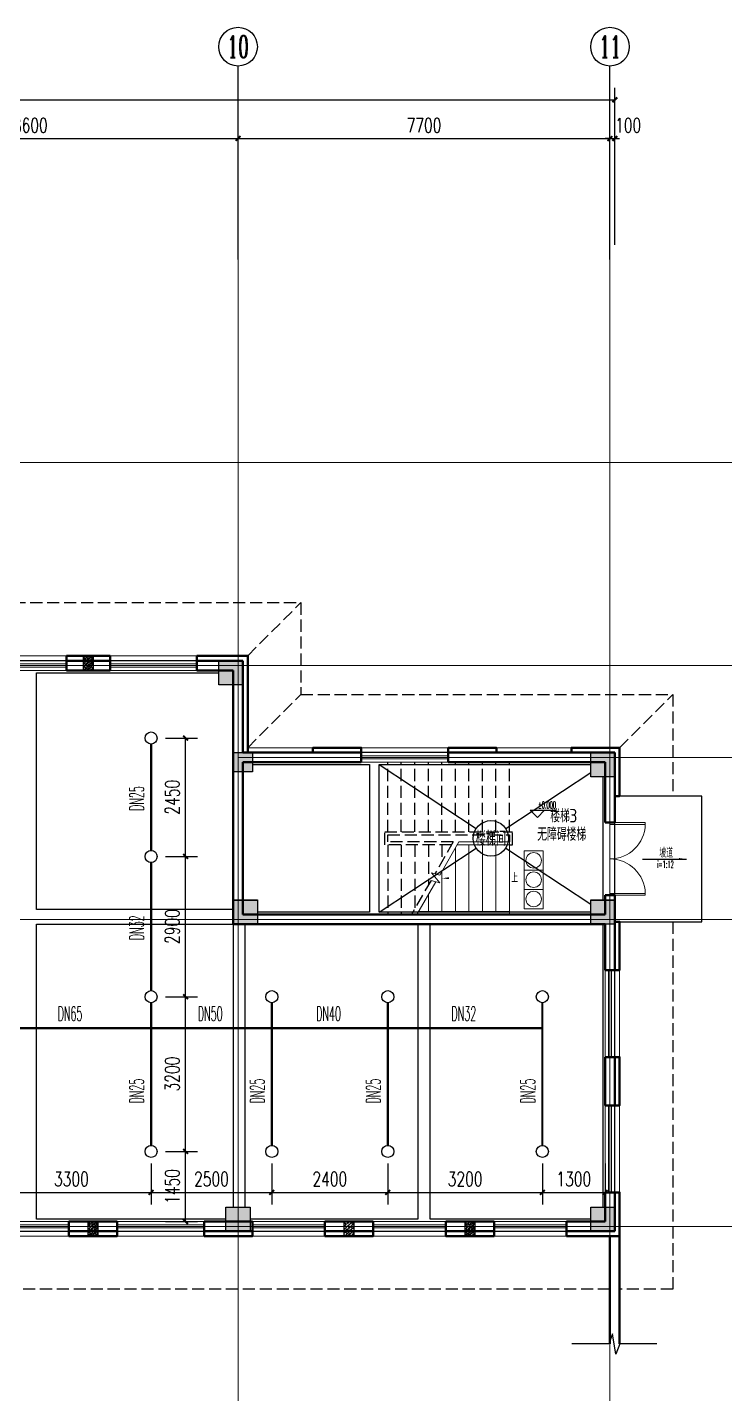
# Model space of a CAD drawing. Extents: x 1031190 to 1725648, y 733081 to 1571294.
# Drawn here: x 1172454 to 1186892, y 1134095 to 1162356 of the extents above; entities that cross this region are included whole.
import ezdxf
from ezdxf.enums import TextEntityAlignment as Align

# ---------------------------------------------------------------- set-up
doc = ezdxf.new("R2010")
doc.units = 0
doc.header["$LTSCALE"] = 1000
doc.header["$MEASUREMENT"] = 0
for name, pattern in [('__DASH', [0.35, 0.25, -0.1]), ('ACAD_ISO10W100', [18.5, 12, -3, 0.5, -3]), ('DASH', [0.35, 0.25, -0.1]), ('DOTE', [2.42, 2, -0.2, 0.02, -0.2])]:
    doc.linetypes.add(name, pattern=pattern)
for name, color, linetype in [('A-DI-S(箭头)', 76, 'Continuous'), ('A-EQPM-MECH', 191, 'Continuous'), ('A-STAR(楼梯)', 51, 'Continuous'), ('AXIS', 3, 'Continuous'), ('AXIS_TEXT', 4, 'Continuous'), ('BEAM', 4, 'Continuous'), ('C-AXIS(轴号)', 3, 'Continuous'), ('C-AXIS-T(字)', 7, 'Continuous'), ('DIM_ELEV', 3, 'Continuous'), ('DIM_SYMB', 3, 'Continuous'), ('EQUIP_不分区喷淋', 7, 'Continuous'), ('PIPE-不分区喷淋', 6, 'ZP'), ('PUB_TEXT', 4, 'Continuous'), ('S-COLU-HATCH', 30, 'Continuous'), ('S-COLU-LINE1', 6, 'Continuous'), ('TEXT_不分区喷淋', 7, 'Continuous'), ('TWT_DIM', 3, 'Continuous'), ('卫生间', 6, 'Continuous')]:
    doc.layers.add(name, color=color, linetype=linetype)
for name, color, linetype, lineweight in [('DOTE', 19, 'DOTE', 9), ('STAIR', 2, 'Continuous', 18), ('WALL', 9, 'Continuous', 40), ('WINDOW', 8, 'Continuous', 15), ('平面-看线', 45, 'Continuous', 15)]:
    doc.layers.add(name, color=color, linetype=linetype, lineweight=lineweight)
doc.styles.add('_TCH_AXIS', font='COMPLEX', dxfattribs={"bigfont": 'GBCBIG'})
doc.styles.add('_TCH_DIM', font='SIMPLEX.shx', dxfattribs={"width": 0.6, "oblique": 10, "bigfont": 'hztxt.shx'})
doc.styles.add('_TCH_DIM_T3', font='SIMPLEX', dxfattribs={"width": 0.705882, "bigfont": 'GBCBIG'})
doc.styles.add('_TWT_PIPEDN', font='SIMPLEX.shx', dxfattribs={"width": 0.6, "oblique": 10, "height": 3, "bigfont": 'HZTXT.shx'})
doc.styles.add('COMPLEX', font='COMPLEX')
doc.styles.get("Standard").update_dxf_attribs({"font": 'gbenor.shx', "bigfont": 'gbcbig.shx'})
doc.styles.add('TSSD_REIN', font='tssdeng.shx', dxfattribs={"width": 0.7, "bigfont": 'hztxt.shx'})
doc.linetypes.add('ZP', pattern='A,3,-0.2,["ZP",Standard,S=0.25,R=0,X=-0.1,Y=-0.115],-0.35', length=3.55)
doc.dimstyles.new('_TCH_ARCH&&100', dxfattribs={"dimtxt": 297.5, "dimasz": 100, "dimexe": 250, "dimexo": 300, "dimgap": 126.25, "dimtad": 1, "dimdec": 0, "dimzin": 0, "dimdsep": 46, "dimtxsty": '_TCH_DIM_T3', "dimblk": 'ARCHTICK', "dimcen": 0.09, "dimclrt": 7, "dimazin": 2, "dimtfac": 1, "dimtdec": 0, "dimtix": 1, "dimtmove": 2, "dimatfit": 3, "dimfxl": 0, "dimtolj": 1, "dimtzin": 0, "dimarcsym": 0})
doc.dimstyles.new('_TWT_ARCH&&100', dxfattribs={"dimtxt": 297.5, "dimasz": 100, "dimexe": 250, "dimexo": 300, "dimgap": 126.25, "dimtad": 1, "dimdec": 0, "dimzin": 0, "dimdsep": 46, "dimtxsty": '_TCH_DIM_T3', "dimblk": 'ARCHTICK', "dimcen": 0.09, "dimclrt": 7, "dimazin": 2, "dimtfac": 1, "dimtdec": 0, "dimtix": 1, "dimtmove": 2, "dimatfit": 3, "dimfxl": 0, "dimtolj": 1, "dimtzin": 0, "dimarcsym": 0})

# ---------------------------------------------------------------- blocks, each defined once
blk = doc.blocks.new('A$C1F291256')
at = {"layer": 'BEAM', "linetype": 'ByBlock'}
h = blk.add_hatch(dxfattribs=at)
h.set_pattern_fill('ARMORED', color=2, scale=10, style=0)
h.set_pattern_definition([(50, (-1583621.62, 476005.3), (71.7260183, -6.2752135), [7.5, -82.5]), (355, (-1583621.62, 476005.3), (-13.8751334, 75.2192134), [6, -66]), (100.4514, (-1583615.64, 476004.78), (57.8509382, 68.9439542), [6.374019, -70.1142112]), (46.1842, (-1583621.62, 476025.3), (106.724105, -16.5519014), [11.25, -123.75]), (96.6356, (-1583612.72, 476023.92), (93.4662706, 97.411787), [9.561029, -105.1713]), (351.1842, (-1583621.62, 476025.3), (93.4661945, 97.41186), [9, -99]), (21, (-1583611.62, 476020.3), (59.6907052, -40.261889), [7.5, -82.5]), (326, (-1583611.62, 476020.3), (24.3315332, 72.5150045), [6, -66]), (71.4514, (-1583606.644, 476016.95), (84.0222629, 32.2530497), [6.374019, -70.1142112]), (37.5, (-1583621.618, 476005.302), (1.21598553, 33.2893854), [0, -65.2, 0, -67, 0, -66.25]), (7.5, (-1583621.62, 476005.302), (26.30695374, 39.4411712), [0, -38.2, 0, -63.7, 0, -25.25]), (327.5, (-1583643.918, 476005.302), (53.3822436, -2.25548717), [0, -25, 0, -78, 0, -103.5]), (317.5, (-1583653.92, 476005.3), (58.3186169, 10.0104982), [0, -32.5, 0, -51.8, 0, -73.5]), (45, (-1583621.62, 476005.3), (-35.355339, 35.355339), [])])
h.paths.add_polyline_path([(61000, -1600), (61000, -1900), (61200, -1900), (61200, -1600)])
at = {"layer": 'BEAM'}
h = blk.add_hatch(color=256, dxfattribs=at)
h.dxf.hatch_style = 1
h.paths.add_polyline_path([(63800, -1700), (64300, -1700), (64300, -2200), (63800, -2200)])
h = blk.add_hatch(color=256, dxfattribs=at)
h.dxf.hatch_style = 1
h.paths.add_polyline_path([(64100, -3600), (64500, -3600), (64500, -4000), (64100, -4000)])
h = blk.add_hatch(color=256, dxfattribs=at)
h.dxf.hatch_style = 1
h.paths.add_polyline_path([(71500, -3600), (72000, -3600), (72000, -4100), (71500, -4100)])
h = blk.add_hatch(color=256, dxfattribs=at)
h.dxf.hatch_style = 1
h.paths.add_polyline_path([(64100, -6650), (64600, -6650), (64600, -7150), (64100, -7150)])
h = blk.add_hatch(color=256, dxfattribs=at)
h.dxf.hatch_style = 1
h.paths.add_polyline_path([(71500, -6650), (72000, -6650), (72000, -7150), (71500, -7150)])
h = blk.add_hatch(color=256, dxfattribs=at)
h.dxf.hatch_style = 1
h.paths.add_polyline_path([(63950, -13000), (64450, -13000), (64450, -13500), (63950, -13500)])
h = blk.add_hatch(color=256, dxfattribs=at)
h.dxf.hatch_style = 1
h.paths.add_polyline_path([(71500, -13000), (72000, -13000), (72000, -13500), (71500, -13500)])
at = {"layer": 'BEAM', "linetype": 'ByBlock'}
h = blk.add_hatch(dxfattribs=at)
h.set_pattern_fill('ARMORED', color=2, scale=10, style=0)
h.set_pattern_definition([(50, (-1583521.62, 464305.3), (71.7260183, -6.2752135), [7.5, -82.5]), (355, (-1583521.62, 464305.3), (-13.8751334, 75.2192134), [6, -66]), (100.4514, (-1583515.64, 464304.78), (57.8509382, 68.9439542), [6.374019, -70.1142112]), (46.1842, (-1583521.62, 464325.3), (106.724105, -16.5519014), [11.25, -123.75]), (96.6356, (-1583512.72, 464323.92), (93.4662706, 97.411787), [9.561029, -105.1713]), (351.1842, (-1583521.62, 464325.3), (93.4661945, 97.41186), [9, -99]), (21, (-1583511.62, 464320.3), (59.6907052, -40.261889), [7.5, -82.5]), (326, (-1583511.62, 464320.3), (24.3315332, 72.5150045), [6, -66]), (71.4514, (-1583506.644, 464316.95), (84.0222629, 32.2530497), [6.374019, -70.1142112]), (37.5, (-1583521.618, 464305.302), (1.21598553, 33.2893854), [0, -65.2, 0, -67, 0, -66.25]), (7.5, (-1583521.62, 464305.302), (26.30695374, 39.4411712), [0, -38.2, 0, -63.7, 0, -25.25]), (327.5, (-1583543.918, 464305.302), (53.3822436, -2.25548717), [0, -25, 0, -78, 0, -103.5]), (317.5, (-1583553.92, 464305.3), (58.3186169, 10.0104982), [0, -32.5, 0, -51.8, 0, -73.5]), (45, (-1583521.62, 464305.3), (-35.355339, 35.355339), [])])
h.paths.add_polyline_path([(61100, -13300), (61100, -13600), (61300, -13600), (61300, -13300)])
h = blk.add_hatch(dxfattribs=at)
h.set_pattern_fill('ARMORED', color=2, scale=10, style=0)
h.set_pattern_definition([(50, (-1578221.62, 464305.3), (71.7260183, -6.2752135), [7.5, -82.5]), (355, (-1578221.62, 464305.3), (-13.8751334, 75.2192134), [6, -66]), (100.4514, (-1578215.64, 464304.78), (57.8509382, 68.9439542), [6.374019, -70.1142112]), (46.1842, (-1578221.62, 464325.3), (106.724105, -16.5519014), [11.25, -123.75]), (96.6356, (-1578212.72, 464323.92), (93.4662706, 97.411787), [9.561029, -105.1713]), (351.1842, (-1578221.62, 464325.3), (93.4661945, 97.41186), [9, -99]), (21, (-1578211.62, 464320.3), (59.6907052, -40.261889), [7.5, -82.5]), (326, (-1578211.62, 464320.3), (24.3315332, 72.5150045), [6, -66]), (71.4514, (-1578206.644, 464316.95), (84.0222629, 32.2530497), [6.374019, -70.1142112]), (37.5, (-1578221.618, 464305.302), (1.21598553, 33.2893854), [0, -65.2, 0, -67, 0, -66.25]), (7.5, (-1578221.62, 464305.302), (26.30695374, 39.4411712), [0, -38.2, 0, -63.7, 0, -25.25]), (327.5, (-1578243.918, 464305.302), (53.3822436, -2.25548717), [0, -25, 0, -78, 0, -103.5]), (317.5, (-1578253.92, 464305.3), (58.3186169, 10.0104982), [0, -32.5, 0, -51.8, 0, -73.5]), (45, (-1578221.62, 464305.3), (-35.355339, 35.355339), [])])
h.paths.add_polyline_path([(66400, -13300), (66400, -13600), (66600, -13600), (66600, -13300)])
h = blk.add_hatch(dxfattribs=at)
h.set_pattern_fill('ARMORED', color=2, scale=10, style=0)
h.set_pattern_definition([(50, (-1575721.62, 464305.3), (71.7260183, -6.2752135), [7.5, -82.5]), (355, (-1575721.62, 464305.3), (-13.8751334, 75.2192134), [6, -66]), (100.4514, (-1575715.64, 464304.78), (57.8509382, 68.9439542), [6.374019, -70.1142112]), (46.1842, (-1575721.62, 464325.3), (106.724105, -16.5519014), [11.25, -123.75]), (96.6356, (-1575712.72, 464323.92), (93.4662706, 97.411787), [9.561029, -105.1713]), (351.1842, (-1575721.62, 464325.3), (93.4661945, 97.41186), [9, -99]), (21, (-1575711.62, 464320.3), (59.6907052, -40.261889), [7.5, -82.5]), (326, (-1575711.62, 464320.3), (24.3315332, 72.5150045), [6, -66]), (71.4514, (-1575706.644, 464316.95), (84.0222629, 32.2530497), [6.374019, -70.1142112]), (37.5, (-1575721.618, 464305.302), (1.21598553, 33.2893854), [0, -65.2, 0, -67, 0, -66.25]), (7.5, (-1575721.62, 464305.302), (26.30695374, 39.4411712), [0, -38.2, 0, -63.7, 0, -25.25]), (327.5, (-1575743.918, 464305.302), (53.3822436, -2.25548717), [0, -25, 0, -78, 0, -103.5]), (317.5, (-1575753.92, 464305.3), (58.3186169, 10.0104982), [0, -32.5, 0, -51.8, 0, -73.5]), (45, (-1575721.62, 464305.3), (-35.355339, 35.355339), [])])
h.paths.add_polyline_path([(68900, -13300), (68900, -13600), (69100, -13600), (69100, -13300)])
at = {"layer": 'BEAM'}
for p, q in [((59900, -1700), (55850, -1700)), ((63800, -1700), (59900, -1700)), ((60025, -1950), (63800, -1950)), ((60025, -6850), (60025, -1950)), ((64100, -2200), (64100, -3600)), ((64300, -3600), (64300, -2200)), ((67020, -3600), (64500, -3600)), ((71500, -3600), (67020, -3600)), ((64500, -3850), (66920, -3850)), ((66920, -3850), (66920, -6900)), ((67120, -3850), (69129, -5173)), ((67120, -3850), (71500, -3850)), ((67120, -6900), (67120, -3850)), ((64100, -4000), (64100, -6650)), ((64300, -6650), (64300, -4000)), ((69741, -5173), (71500, -4015)), ((71750, -4100), (71750, -6650)), ((72000, -6650), (72000, -4100)), ((67120, -6900), (69129, -5577)), ((69741, -5577), (71500, -6735)), ((64100, -6850), (60025, -6850)), ((66920, -6900), (64600, -6900)), ((68050, -6900), (67120, -6900)), ((71500, -6900), (68050, -6900)), ((60025, -7150), (64100, -7150)), ((60025, -13250), (60025, -7150)), ((64100, -7150), (64100, -13000)), ((64350, -13000), (64350, -7150)), ((64600, -7150), (67020, -7150)), ((67020, -7150), (67925, -7150)), ((67925, -7150), (67925, -13250)), ((68175, -7150), (71500, -7150)), ((68175, -13250), (68175, -7150)), ((71750, -7150), (71750, -13000)), ((72000, -13000), (72000, -7150)), ((63950, -13250), (60025, -13250)), ((67925, -13250), (64450, -13250)), ((71500, -13250), (68175, -13250)), ((55850, -13500), (59900, -13500)), ((59900, -13500), (63950, -13500)), ((64450, -13500), (68050, -13500)), ((68050, -13500), (71500, -13500))]:
    blk.add_line(p, q, dxfattribs=at)
at = {"layer": 'BEAM', "color": 2, "linetype": 'ByBlock'}
for points in [[(61000, -1600), (61200, -1600), (61200, -1900), (61000, -1900)], [(61100, -13300), (61300, -13300), (61300, -13600), (61100, -13600)], [(66400, -13300), (66600, -13300), (66600, -13600), (66400, -13600)], [(68900, -13300), (69100, -13300), (69100, -13600), (68900, -13600)]]:
    blk.add_lwpolyline(points, close=True, dxfattribs=at)
at = {"layer": 'BEAM'}
for points in [[(63800, -1700), (64300, -1700), (64300, -2200), (63800, -2200)], [(64100, -3600), (64500, -3600), (64500, -4000), (64100, -4000)], [(71500, -3600), (72000, -3600), (72000, -4100), (71500, -4100)], [(64100, -6650), (64600, -6650), (64600, -7150), (64100, -7150)], [(71500, -6650), (72000, -6650), (72000, -7150), (71500, -7150)], [(63950, -13000), (64450, -13000), (64450, -13500), (63950, -13500)], [(71500, -13000), (72000, -13000), (72000, -13500), (71500, -13500)]]:
    blk.add_lwpolyline(points, close=True, dxfattribs=at)
blk.add_circle((69435, -5375), 367, dxfattribs=at)
at = {"layer": 'BEAM', "style": 'TSSD_REIN', "width": 0.7}
blk.add_text('楼梯间', height=300, dxfattribs=at).set_placement((69120, -5529))
blk = doc.blocks.new('rewerwer')
at = {"layer": 'S-COLU-HATCH'}
h = blk.add_hatch(color=8, dxfattribs=at)
h.dxf.hatch_style = 1
h.paths.add_polyline_path([(1356988, 1149256), (1357488, 1149256), (1357488, 1148756), (1356988, 1148756)])
h = blk.add_hatch(color=8, dxfattribs=at)
h.dxf.hatch_style = 1
h.paths.add_polyline_path([(1357288, 1147356), (1357688, 1147356), (1357688, 1146956), (1357288, 1146956)])
h = blk.add_hatch(color=8, dxfattribs=at)
h.dxf.hatch_style = 1
h.paths.add_polyline_path([(1364688, 1147356), (1365188, 1147356), (1365188, 1146856), (1364688, 1146856)])
h = blk.add_hatch(color=8, dxfattribs=at)
h.dxf.hatch_style = 1
h.paths.add_polyline_path([(1357288, 1144306), (1357788, 1144306), (1357788, 1143806), (1357288, 1143806)])
h = blk.add_hatch(color=8, dxfattribs=at)
h.dxf.hatch_style = 1
h.paths.add_polyline_path([(1364688, 1144306), (1365188, 1144306), (1365188, 1143806), (1364688, 1143806)])
h = blk.add_hatch(color=8, dxfattribs=at)
h.dxf.hatch_style = 1
h.paths.add_polyline_path([(1357138, 1137956), (1357638, 1137956), (1357638, 1137456), (1357138, 1137456)])
h = blk.add_hatch(color=8, dxfattribs=at)
h.dxf.hatch_style = 1
h.paths.add_polyline_path([(1364688, 1137956), (1365188, 1137956), (1365188, 1137456), (1364688, 1137456)])
at = {"layer": 'S-COLU-LINE1', "color": 8}
for points in [[(1356988, 1149256), (1357488, 1149256), (1357488, 1148756), (1356988, 1148756)], [(1357288, 1147356), (1357688, 1147356), (1357688, 1146956), (1357288, 1146956)], [(1364688, 1147356), (1365188, 1147356), (1365188, 1146856), (1364688, 1146856)], [(1357288, 1144306), (1357788, 1144306), (1357788, 1143806), (1357288, 1143806)], [(1364688, 1144306), (1365188, 1144306), (1365188, 1143806), (1364688, 1143806)], [(1357138, 1137956), (1357638, 1137956), (1357638, 1137456), (1357138, 1137456)], [(1364688, 1137956), (1365188, 1137956), (1365188, 1137456), (1364688, 1137456)]]:
    blk.add_lwpolyline(points, close=True, dxfattribs=at)
blk = doc.blocks.new('_ArchTick')
at = {"color": 0, "linetype": 'ByBlock', "const_width": 0.4}
blk.add_lwpolyline([(-0.5, -0.5), (0.5, 0.5)], dxfattribs=at)
blk = doc.blocks.new('*D331')
at = {"layer": 'AXIS', "color": 0, "lineweight": -2}
for p, q in [((1112617, 1157856), (1112617, 1161106)), ((1184617, 1157856), (1184617, 1161106)), ((1112617, 1160856), (1184617, 1160856))]:
    blk.add_line(p, q, dxfattribs=at)
at = {"layer": 'Defpoints', "color": 0}
for p in [(1184617, 1160856), (1112617, 1157556), (1184617, 1157556)]:
    blk.add_point(p, dxfattribs=at)
at = {"layer": 'AXIS', "color": 0, "lineweight": -2, "xscale": 100, "yscale": 100, "zscale": 100, "rotation": 180}
blk.add_blockref('_ArchTick', (1112617, 1160856), dxfattribs=at)
at = {"layer": 'AXIS', "color": 0, "lineweight": -2, "xscale": 100, "yscale": 100, "zscale": 100}
blk.add_blockref('_ArchTick', (1184617, 1160856), dxfattribs=at)
at = {"layer": 'AXIS', "color": 7, "insert": (1148617, 1161131), "char_height": 297.5, "attachment_point": 5, "style": '_TCH_DIM_T3'}
blk.add_mtext('\\A1;72000', dxfattribs=at)
blk = doc.blocks.new('*D345')
at = {"layer": 'AXIS', "color": 0, "lineweight": -2}
for p, q in [((1168217, 1157856), (1168217, 1160306)), ((1176817, 1157856), (1176817, 1160306)), ((1168217, 1160056), (1176817, 1160056))]:
    blk.add_line(p, q, dxfattribs=at)
at = {"layer": 'Defpoints', "color": 0}
for p in [(1176817, 1160056), (1168217, 1157556), (1176817, 1157556)]:
    blk.add_point(p, dxfattribs=at)
at = {"layer": 'AXIS', "color": 0, "lineweight": -2, "xscale": 100, "yscale": 100, "zscale": 100, "rotation": 180}
blk.add_blockref('_ArchTick', (1168217, 1160056), dxfattribs=at)
at = {"layer": 'AXIS', "color": 0, "lineweight": -2, "xscale": 100, "yscale": 100, "zscale": 100}
blk.add_blockref('_ArchTick', (1176817, 1160056), dxfattribs=at)
at = {"layer": 'AXIS', "color": 7, "insert": (1172517, 1160331), "char_height": 297.5, "attachment_point": 5, "style": '_TCH_DIM_T3'}
blk.add_mtext('\\A1;8600', dxfattribs=at)
blk = doc.blocks.new('*D346')
at = {"layer": 'AXIS', "color": 0, "lineweight": -2}
for p, q in [((1176817, 1157856), (1176817, 1160306)), ((1184517, 1157856), (1184517, 1160306)), ((1176817, 1160056), (1184517, 1160056))]:
    blk.add_line(p, q, dxfattribs=at)
at = {"layer": 'Defpoints', "color": 0}
for p in [(1184517, 1160056), (1176817, 1157556), (1184517, 1157556)]:
    blk.add_point(p, dxfattribs=at)
at = {"layer": 'AXIS', "color": 0, "lineweight": -2, "xscale": 100, "yscale": 100, "zscale": 100, "rotation": 180}
blk.add_blockref('_ArchTick', (1176817, 1160056), dxfattribs=at)
at = {"layer": 'AXIS', "color": 0, "lineweight": -2, "xscale": 100, "yscale": 100, "zscale": 100}
blk.add_blockref('_ArchTick', (1184517, 1160056), dxfattribs=at)
at = {"layer": 'AXIS', "color": 7, "insert": (1180667, 1160331), "char_height": 297.5, "attachment_point": 5, "style": '_TCH_DIM_T3'}
blk.add_mtext('\\A1;7700', dxfattribs=at)
blk = doc.blocks.new('*D347')
at = {"layer": 'AXIS', "color": 0, "lineweight": -2}
for p, q in [((1184517, 1157856), (1184517, 1160306)), ((1184617, 1157856), (1184617, 1160306)), ((1184517, 1160056), (1184417, 1160056)), ((1184517, 1160056), (1184617, 1160056)), ((1184617, 1160056), (1184717, 1160056))]:
    blk.add_line(p, q, dxfattribs=at)
at = {"layer": 'Defpoints', "color": 0}
for p in [(1184617, 1160056), (1184517, 1157556), (1184617, 1157556)]:
    blk.add_point(p, dxfattribs=at)
at = {"layer": 'AXIS', "color": 0, "lineweight": -2, "xscale": 100, "yscale": 100, "zscale": 100}
blk.add_blockref('_ArchTick', (1184517, 1160056), dxfattribs=at)
at = {"layer": 'AXIS', "color": 0, "lineweight": -2, "xscale": 100, "yscale": 100, "zscale": 100, "rotation": 180}
blk.add_blockref('_ArchTick', (1184617, 1160056), dxfattribs=at)
at = {"layer": 'AXIS', "color": 7, "insert": (1184892, 1160331), "char_height": 297.5, "attachment_point": 5, "style": '_TCH_DIM_T3'}
blk.add_mtext('\\A1;100', dxfattribs=at)
blk = doc.blocks.new('*D696')
at = {"layer": 'Defpoints', "color": 0}
for p in [(1175015, 1147656), (1175730, 1147656), (1175015, 1145206)]:
    blk.add_point(p, dxfattribs=at)
at = {"layer": 'TWT_DIM', "color": 0, "lineweight": -2}
for p, q in [((1175315, 1147656), (1175980, 1147656)), ((1175730, 1145206), (1175730, 1147656)), ((1175315, 1145206), (1175980, 1145206))]:
    blk.add_line(p, q, dxfattribs=at)
at = {"layer": 'TWT_DIM', "color": 0, "lineweight": -2, "xscale": 100, "yscale": 100, "zscale": 100}
for p, rotation in [((1175730, 1147656), 90), ((1175730, 1145206), 270)]:
    blk.add_blockref('_ArchTick', p, dxfattribs=dict(at, rotation=rotation))
at = {"layer": 'TWT_DIM', "color": 7, "insert": (1175455, 1146431), "char_height": 297.5, "attachment_point": 5, "rotation": 90, "style": '_TCH_DIM_T3'}
blk.add_mtext('\\A1;2450', dxfattribs=at)
blk = doc.blocks.new('*D697')
at = {"layer": 'Defpoints', "color": 0}
for p in [(1175015, 1145206), (1175730, 1145206), (1175015, 1142306)]:
    blk.add_point(p, dxfattribs=at)
at = {"layer": 'TWT_DIM', "color": 0, "lineweight": -2}
for p, q in [((1175315, 1145206), (1175980, 1145206)), ((1175730, 1142306), (1175730, 1145206)), ((1175315, 1142306), (1175980, 1142306))]:
    blk.add_line(p, q, dxfattribs=at)
at = {"layer": 'TWT_DIM', "color": 0, "lineweight": -2, "xscale": 100, "yscale": 100, "zscale": 100}
for p, rotation in [((1175730, 1145206), 90), ((1175730, 1142306), 270)]:
    blk.add_blockref('_ArchTick', p, dxfattribs=dict(at, rotation=rotation))
at = {"layer": 'TWT_DIM', "color": 7, "insert": (1175455, 1143756), "char_height": 297.5, "attachment_point": 5, "rotation": 90, "style": '_TCH_DIM_T3'}
blk.add_mtext('\\A1;2900', dxfattribs=at)
blk = doc.blocks.new('*D698')
at = {"layer": 'Defpoints', "color": 0}
for p in [(1175015, 1142306), (1175730, 1142306), (1175015, 1139106)]:
    blk.add_point(p, dxfattribs=at)
at = {"layer": 'TWT_DIM', "color": 0, "lineweight": -2}
for p, q in [((1175315, 1142306), (1175980, 1142306)), ((1175730, 1139106), (1175730, 1142306)), ((1175315, 1139106), (1175980, 1139106))]:
    blk.add_line(p, q, dxfattribs=at)
at = {"layer": 'TWT_DIM', "color": 0, "lineweight": -2, "xscale": 100, "yscale": 100, "zscale": 100}
for p, rotation in [((1175730, 1142306), 90), ((1175730, 1139106), 270)]:
    blk.add_blockref('_ArchTick', p, dxfattribs=dict(at, rotation=rotation))
at = {"layer": 'TWT_DIM', "color": 7, "insert": (1175455, 1140706), "char_height": 297.5, "attachment_point": 5, "rotation": 90, "style": '_TCH_DIM_T3'}
blk.add_mtext('\\A1;3200', dxfattribs=at)
blk = doc.blocks.new('*D699')
at = {"layer": 'Defpoints', "color": 0}
for p in [(1175015, 1139106), (1175730, 1139106), (1175015, 1137656)]:
    blk.add_point(p, dxfattribs=at)
at = {"layer": 'TWT_DIM', "color": 0, "lineweight": -2}
for p, q in [((1175315, 1139106), (1175980, 1139106)), ((1175730, 1137656), (1175730, 1139106)), ((1175315, 1137656), (1175980, 1137656))]:
    blk.add_line(p, q, dxfattribs=at)
at = {"layer": 'TWT_DIM', "color": 0, "lineweight": -2, "xscale": 100, "yscale": 100, "zscale": 100}
for p, rotation in [((1175730, 1139106), 90), ((1175730, 1137656), 270)]:
    blk.add_blockref('_ArchTick', p, dxfattribs=dict(at, rotation=rotation))
at = {"layer": 'TWT_DIM', "color": 7, "insert": (1175455, 1138381), "char_height": 297.5, "attachment_point": 5, "rotation": 90, "style": '_TCH_DIM_T3'}
blk.add_mtext('\\A1;1450', dxfattribs=at)
blk = doc.blocks.new('*D716')
at = {"layer": 'Defpoints', "color": 0}
for p in [(1171717, 1139156), (1175017, 1139156), (1175017, 1138259)]:
    blk.add_point(p, dxfattribs=at)
at = {"layer": 'TWT_DIM', "color": 0, "lineweight": -2}
for p, q in [((1171717, 1138856), (1171717, 1138009)), ((1175017, 1138856), (1175017, 1138009)), ((1171717, 1138259), (1175017, 1138259))]:
    blk.add_line(p, q, dxfattribs=at)
at = {"layer": 'TWT_DIM', "color": 0, "lineweight": -2, "xscale": 100, "yscale": 100, "zscale": 100, "rotation": 180}
blk.add_blockref('_ArchTick', (1171717, 1138259), dxfattribs=at)
at = {"layer": 'TWT_DIM', "color": 0, "lineweight": -2, "xscale": 100, "yscale": 100, "zscale": 100}
blk.add_blockref('_ArchTick', (1175017, 1138259), dxfattribs=at)
at = {"layer": 'TWT_DIM', "color": 7, "insert": (1173367, 1138534), "char_height": 297.5, "attachment_point": 5, "style": '_TCH_DIM_T3'}
blk.add_mtext('\\A1;3300', dxfattribs=at)
blk = doc.blocks.new('*D717')
at = {"layer": 'Defpoints', "color": 0}
for p in [(1175017, 1139156), (1177517, 1139156), (1177517, 1138259)]:
    blk.add_point(p, dxfattribs=at)
at = {"layer": 'TWT_DIM', "color": 0, "lineweight": -2}
for p, q in [((1175017, 1138856), (1175017, 1138009)), ((1177517, 1138856), (1177517, 1138009)), ((1175017, 1138259), (1177517, 1138259))]:
    blk.add_line(p, q, dxfattribs=at)
at = {"layer": 'TWT_DIM', "color": 0, "lineweight": -2, "xscale": 100, "yscale": 100, "zscale": 100, "rotation": 180}
blk.add_blockref('_ArchTick', (1175017, 1138259), dxfattribs=at)
at = {"layer": 'TWT_DIM', "color": 0, "lineweight": -2, "xscale": 100, "yscale": 100, "zscale": 100}
blk.add_blockref('_ArchTick', (1177517, 1138259), dxfattribs=at)
at = {"layer": 'TWT_DIM', "color": 7, "insert": (1176267, 1138534), "char_height": 297.5, "attachment_point": 5, "style": '_TCH_DIM_T3'}
blk.add_mtext('\\A1;2500', dxfattribs=at)
blk = doc.blocks.new('*D718')
at = {"layer": 'Defpoints', "color": 0}
for p in [(1177517, 1139156), (1179917, 1139156), (1179917, 1138259)]:
    blk.add_point(p, dxfattribs=at)
at = {"layer": 'TWT_DIM', "color": 0, "lineweight": -2}
for p, q in [((1177517, 1138856), (1177517, 1138009)), ((1179917, 1138856), (1179917, 1138009)), ((1177517, 1138259), (1179917, 1138259))]:
    blk.add_line(p, q, dxfattribs=at)
at = {"layer": 'TWT_DIM', "color": 0, "lineweight": -2, "xscale": 100, "yscale": 100, "zscale": 100, "rotation": 180}
blk.add_blockref('_ArchTick', (1177517, 1138259), dxfattribs=at)
at = {"layer": 'TWT_DIM', "color": 0, "lineweight": -2, "xscale": 100, "yscale": 100, "zscale": 100}
blk.add_blockref('_ArchTick', (1179917, 1138259), dxfattribs=at)
at = {"layer": 'TWT_DIM', "color": 7, "insert": (1178717, 1138534), "char_height": 297.5, "attachment_point": 5, "style": '_TCH_DIM_T3'}
blk.add_mtext('\\A1;2400', dxfattribs=at)
blk = doc.blocks.new('*D719')
at = {"layer": 'Defpoints', "color": 0}
for p in [(1179917, 1139156), (1183117, 1139156), (1183117, 1138259)]:
    blk.add_point(p, dxfattribs=at)
at = {"layer": 'TWT_DIM', "color": 0, "lineweight": -2}
for p, q in [((1179917, 1138856), (1179917, 1138009)), ((1183117, 1138856), (1183117, 1138009)), ((1179917, 1138259), (1183117, 1138259))]:
    blk.add_line(p, q, dxfattribs=at)
at = {"layer": 'TWT_DIM', "color": 0, "lineweight": -2, "xscale": 100, "yscale": 100, "zscale": 100, "rotation": 180}
blk.add_blockref('_ArchTick', (1179917, 1138259), dxfattribs=at)
at = {"layer": 'TWT_DIM', "color": 0, "lineweight": -2, "xscale": 100, "yscale": 100, "zscale": 100}
blk.add_blockref('_ArchTick', (1183117, 1138259), dxfattribs=at)
at = {"layer": 'TWT_DIM', "color": 7, "insert": (1181517, 1138534), "char_height": 297.5, "attachment_point": 5, "style": '_TCH_DIM_T3'}
blk.add_mtext('\\A1;3200', dxfattribs=at)
blk = doc.blocks.new('*D720')
at = {"layer": 'Defpoints', "color": 0}
for p in [(1183117, 1139156), (1184417, 1139156), (1184417, 1138259)]:
    blk.add_point(p, dxfattribs=at)
at = {"layer": 'TWT_DIM', "color": 0, "lineweight": -2}
for p, q in [((1183117, 1138856), (1183117, 1138009)), ((1184417, 1138856), (1184417, 1138009)), ((1183117, 1138259), (1184417, 1138259))]:
    blk.add_line(p, q, dxfattribs=at)
at = {"layer": 'TWT_DIM', "color": 0, "lineweight": -2, "xscale": 100, "yscale": 100, "zscale": 100, "rotation": 180}
blk.add_blockref('_ArchTick', (1183117, 1138259), dxfattribs=at)
at = {"layer": 'TWT_DIM', "color": 0, "lineweight": -2, "xscale": 100, "yscale": 100, "zscale": 100}
blk.add_blockref('_ArchTick', (1184417, 1138259), dxfattribs=at)
at = {"layer": 'TWT_DIM', "color": 7, "insert": (1183767, 1138534), "char_height": 297.5, "attachment_point": 5, "style": '_TCH_DIM_T3'}
blk.add_mtext('\\A1;1300', dxfattribs=at)
blk = doc.blocks.new('$TwtSys$00000125')
blk.add_circle((0, 0, 0), 1)
blk = doc.blocks.new('$WINLIB2D$00000001')
at = {"color": 0}
for points in [[(-0.5, 0.5), (-0.5, -0.5)], [(-0.5, 0.5), (0.5, 0.5)], [(0.5, -0.5), (0.5, 0.5)], [(0.5, 0.167), (-0.5, 0.167)], [(0.5, -0.167), (-0.5, -0.167)], [(-0.5, -0.5), (0.5, -0.5)]]:
    blk.add_lwpolyline(points, dxfattribs=at)
blk = doc.blocks.new('$DorLib2D$00000002')
for p, q in [((-0.5, 0), (-0.5, 0.4875)), ((-0.475, 0.4875), (-0.5, 0.4875)), ((-0.475, 0), (-0.475, 0.4875)), ((0.475, 0), (0.475, 0.4875)), ((0.475, 0.4875), (0.5, 0.4875)), ((0.5, 0), (0.5, 0.4875)), ((-0.5, 0), (-0.475, 0)), ((0.5, 0), (0.475, 0))]:
    blk.add_line(p, q)
at = {"lineweight": 13}
for centre, start, end in [((-0.4875, 0), 0, 88.53072), ((0.4875, 0), 91.46928, 180)]:
    blk.add_arc(centre, 0.4875, start, end, dxfattribs=at)
blk = doc.blocks.new('_AXISO')
blk.add_circle((0, 0), 0.5)
at = {"layer": 'AXIS_TEXT', "style": 'COMPLEX', "width": 1.041667}
blk.add_attdef('A', text='', height=0.56, dxfattribs=at).set_placement((-0.25, -0.28), (0.25, -0.28), align=Align.FIT)

msp = doc.modelspace()

# ---------------------------------------------------------------- hatches: boundary and pattern name
at = {"layer": 'DIM_SYMB'}
msp.add_hatch(color=8, dxfattribs=at).paths.add_polyline_path([(1186098.7, 1145153.5), (1185948.7, 1145153.5), (1185948.7, 1145173.5)])

# ---------------------------------------------------------------- linework, layer by layer
at = {"layer": 'A-DI-S(箭头)', "color": 8}
msp.add_lwpolyline([(1185484.7, 1135123.9), (1184717.6, 1135123.9), (1184641.2, 1134913.9), (1184567.1, 1135333.9), (1184492.6, 1135123.9), (1183725.6, 1135123.9)], dxfattribs=at)
at = {"layer": 'A-EQPM-MECH', "color": 8}
msp.add_lwpolyline([(1184717, 1143856.1), (1186417, 1143856.1), (1186417, 1146456.1), (1184617, 1146456.1)], dxfattribs=at)
at = {"layer": 'A-STAR(楼梯)', "color": 8, "linetype": '__DASH'}
for p, q in [((1179917, 1145716.1), (1179917, 1147156.1)), ((1180197, 1145716.1), (1180197, 1147156.1)), ((1180477, 1145716.1), (1180477, 1147156.1)), ((1180757, 1145716.1), (1180757, 1147156.1)), ((1181037, 1145716.1), (1181037, 1147156.1)), ((1181317, 1145716.1), (1181317, 1147156.1)), ((1181597, 1145716.1), (1181597, 1147156.1)), ((1181877, 1145716.1), (1181877, 1147156.1)), ((1182157, 1145716.1), (1182157, 1147156.1)), ((1182437, 1145716.1), (1182437, 1147156.1)), ((1179857, 1145446.1), (1179857, 1145716.1)), ((1179857, 1145716.1), (1182497, 1145716.1)), ((1181237.6, 1145446.1), (1179857, 1145446.1)), ((1179917, 1145656.1), (1182437, 1145656.1)), ((1179917, 1145506.1), (1179917, 1145656.1)), ((1179917, 1145656.1), (1182437, 1145656.1)), ((1181272.3, 1145506.1), (1179917, 1145506.1)), ((1181272.3, 1145506.1), (1179917, 1145506.1)), ((1179917, 1145446.1), (1179917, 1144006.1)), ((1180197, 1145446.1), (1180197, 1144006.1)), ((1180477, 1145446.1), (1180477, 1144128.7)), ((1180757, 1145446.1), (1180757, 1144613.7)), ((1181272.3, 1145506.1), (1180891.9, 1144847.3)), ((1181037, 1145446.1), (1181037, 1145098.6)), ((1182437, 1145656.1), (1182437, 1145506.1)), ((1182437, 1145506.1), (1182437, 1145656.1)), ((1180812, 1144709), (1180406.2, 1144006.1)), ((1180406.2, 1144006.1), (1179917, 1144006.1))]:
    msp.add_line(p, q, dxfattribs=at)
msp.add_lwpolyline([(1182437, 1145446.1), (1182497, 1145446.1), (1182497, 1145716.1)], dxfattribs=at)
at = {"layer": 'C-AXIS(轴号)'}
for p, q in [((1176817, 1157556.1), (1176817, 1161556.1)), ((1184517, 1157556.1), (1184517, 1161556.1))]:
    msp.add_line(p, q, dxfattribs=at)
at = {"layer": 'DIM_ELEV', "color": 8}
for p, q in [((1183012.9, 1146012.2), (1182862.9, 1146162.2)), ((1182862.9, 1146162.2), (1183393.1, 1146162.2)), ((1183012.9, 1146012.2), (1183162.9, 1146162.2))]:
    msp.add_line(p, q, dxfattribs=at)
at = {"layer": 'DIM_SYMB', "color": 8}
msp.add_lwpolyline([(1185190.5, 1145153.5), (1186098.7, 1145153.5)], dxfattribs=at)
msp.add_lwpolyline([(1182437, 1144756.1, 0, 0, 0), (1181037, 1144756.1, 0, 40, 0), (1181187, 1144756.1, 0, 0, 0)], format="xyseb", dxfattribs=at)
at = {"layer": 'DOTE', "linetype": 'ACAD_ISO10W100', "ltscale": 100}
for p, q in [((1176817, 1157556.1), (1176817, 1132856.1)), ((1184517, 1157556.1), (1184517, 1132856.1)), ((1188217, 1153356.1), (1110440.6, 1153356.1)), ((1188217, 1149156.1), (1146617, 1149156.1)), ((1188217, 1147256.1), (1176817, 1147256.1)), ((1129617, 1143906.1), (1188217, 1143906.1)), ((1110440.6, 1137556.1), (1188217, 1137556.1))]:
    msp.add_line(p, q, dxfattribs=at)
at = {"layer": 'PIPE-不分区喷淋', "const_width": 45}
for points in [[(1175017, 1145331.1), (1175017, 1147531.1)], [(1175017, 1142431.1), (1175017, 1145081.1)], [(1175017, 1141656.1), (1175017, 1142181.1)], [(1177517, 1142181.1), (1177517, 1141656.1)], [(1179917, 1141656.1), (1179917, 1142181.1)], [(1183117, 1142181.1), (1183117, 1141656.1)], [(1175017, 1141656.1), (1171717, 1141656.1)], [(1175017, 1139231.1), (1175017, 1141656.1)], [(1177517, 1141656.1), (1175017, 1141656.1)], [(1177517, 1141656.1), (1177517, 1139231.1)], [(1179917, 1141656.1), (1177517, 1141656.1)], [(1179917, 1139231.1), (1179917, 1141656.1)], [(1183117, 1141656.1), (1179917, 1141656.1)], [(1183117, 1141656.1), (1183117, 1139231.1)]]:
    msp.add_lwpolyline(points, dxfattribs=at)
at = {"layer": 'STAIR', "color": 8}
for p, q in [((1181387.7, 1145506.1), (1180991.9, 1144820.5)), ((1182437, 1145446.1), (1181353.1, 1145446.1)), ((1182437, 1145506.1), (1181387.7, 1145506.1)), ((1182437, 1145506.1), (1181387.7, 1145506.1)), ((1181597, 1145446.1), (1181597, 1144066.1)), ((1181877, 1145446.1), (1181877, 1144066.1)), ((1182157, 1145446.1), (1182157, 1144066.1)), ((1182437, 1145446.1), (1182437, 1144006.1)), ((1181317, 1145383.6), (1181317, 1144066.1)), ((1180991.9, 1144820.5), (1180819.5, 1144866.7)), ((1180819.5, 1144866.7), (1180992.4, 1144660.7)), ((1181037, 1144898.6), (1181037, 1144066.1)), ((1180912, 1144682.2), (1180521.7, 1144006.1)), ((1180992.4, 1144660.7), (1180812, 1144709)), ((1180757, 1144413.7), (1180757, 1144066.1)), ((1182437, 1144066.1), (1180556.3, 1144066.1)), ((1182437, 1144006.1), (1180521.7, 1144006.1))]:
    msp.add_line(p, q, dxfattribs=at)
msp.add_lwpolyline([(1182437, 1145506.1), (1182437, 1145446.1)], dxfattribs=at)
for points in [[(1182737, 1144926.1), (1182737, 1145326.1), (1183137, 1145326.1), (1183137, 1144926.1)], [(1182737, 1144526.1), (1182737, 1144926.1), (1183137, 1144926.1), (1183137, 1144526.1)], [(1182737, 1144126.1), (1182737, 1144526.1), (1183137, 1144526.1), (1183137, 1144126.1)]]:
    msp.add_lwpolyline(points, close=True, dxfattribs=at)
for centre in [(1182937, 1145126.1), (1182937, 1144726.1), (1182937, 1144326.1)]:
    msp.add_circle(centre, 160, dxfattribs=at)
at = {"layer": 'WALL', "color": 8}
for p, q in [((1174167, 1149256.1), (1173267, 1149256.1)), ((1173267, 1149256.1), (1173267, 1149056.1)), ((1174167, 1149056.1), (1174167, 1149256.1)), ((1176917, 1149256.1), (1175967, 1149256.1)), ((1175967, 1149256.1), (1175967, 1149056.1)), ((1176917, 1149256.1), (1176917, 1147356.1)), ((1173267, 1149056.1), (1174167, 1149056.1)), ((1175967, 1149056.1), (1176717, 1149056.1)), ((1176717, 1149056.1), (1176717, 1147256.1)), ((1176717, 1147256.1), (1176717, 1143806.1)), ((1179367, 1147356.1), (1176917, 1147356.1)), ((1176917, 1147156.1), (1179367, 1147156.1)), ((1176917, 1147156.1), (1176917, 1144006.1)), ((1179367, 1147156.1), (1179367, 1147356.1)), ((1184617, 1147356.1), (1181167, 1147356.1)), ((1181167, 1147356.1), (1181167, 1147156.1)), ((1181167, 1147156.1), (1184417, 1147156.1)), ((1184417, 1147156.1), (1184417, 1145906.1)), ((1184617, 1145906.1), (1184617, 1147356.1)), ((1184417, 1145906.1), (1184617, 1145906.1)), ((1184617, 1144406.1), (1184417, 1144406.1)), ((1184417, 1144406.1), (1184417, 1144006.1)), ((1184617, 1143906.1), (1184617, 1144406.1)), ((1176717, 1143806.1), (1184417, 1143806.1)), ((1176917, 1144006.1), (1184417, 1144006.1)), ((1184417, 1143806.1), (1184417, 1142856.1)), ((1184617, 1142856.1), (1184617, 1143906.1)), ((1184417, 1142856.1), (1184617, 1142856.1)), ((1184617, 1141056.1), (1184417, 1141056.1)), ((1184417, 1141056.1), (1184417, 1140056.1)), ((1184617, 1140056.1), (1184617, 1141056.1)), ((1184417, 1140056.1), (1184617, 1140056.1)), ((1184617, 1138256.1), (1184417, 1138256.1)), ((1184417, 1138256.1), (1184417, 1137656.1)), ((1184617, 1137456.1), (1184617, 1138256.1)), ((1174317, 1137656.1), (1173317, 1137656.1)), ((1173317, 1137656.1), (1173317, 1137456.1)), ((1174317, 1137456.1), (1174317, 1137656.1)), ((1177117, 1137656.1), (1176117, 1137656.1)), ((1176117, 1137656.1), (1176117, 1137456.1)), ((1177117, 1137456.1), (1177117, 1137656.1)), ((1179617, 1137656.1), (1178617, 1137656.1)), ((1178617, 1137656.1), (1178617, 1137456.1)), ((1179617, 1137456.1), (1179617, 1137656.1)), ((1182117, 1137656.1), (1181117, 1137656.1)), ((1181117, 1137656.1), (1181117, 1137456.1)), ((1182117, 1137456.1), (1182117, 1137656.1)), ((1184417, 1137656.1), (1183617, 1137656.1)), ((1183617, 1137656.1), (1183617, 1137456.1)), ((1173317, 1137456.1), (1174317, 1137456.1)), ((1176117, 1137456.1), (1177117, 1137456.1)), ((1178617, 1137456.1), (1179617, 1137456.1)), ((1181117, 1137456.1), (1182117, 1137456.1)), ((1183617, 1137456.1), (1184617, 1137456.1))]:
    msp.add_line(p, q, dxfattribs=at)
for points in [[(1174167, 1149256.1), (1174167, 1149356.1), (1173267, 1149356.1), (1173267, 1149256.1)], [(1177017, 1147356.1), (1177017, 1149356.1), (1175967, 1149356.1), (1175967, 1149256.1)], [(1179367, 1147356.1), (1179367, 1147456.1), (1178367, 1147456.1), (1178367, 1147356.1)], [(1182167, 1147356.1), (1182167, 1147456.1), (1181167, 1147456.1), (1181167, 1147356.1)], [(1183717, 1147356.1), (1183717, 1147456.1), (1184717, 1147456.1), (1184717, 1146456.1), (1184617, 1146456.1)], [(1184617, 1143856.1), (1184717, 1143856.1), (1184717, 1142856.1), (1184617, 1142856.1)], [(1184617, 1141056.1), (1184717, 1141056.1), (1184717, 1140056.1), (1184617, 1140056.1)], [(1184617, 1138256.1), (1184717, 1138256.1), (1184717, 1137356.1), (1183617, 1137356.1), (1183617, 1137456.1)], [(1174317, 1137456.1), (1174317, 1137356.1), (1173317, 1137356.1), (1173317, 1137456.1)], [(1177117, 1137456.1), (1177117, 1137356.1), (1176117, 1137356.1), (1176117, 1137456.1)], [(1179617, 1137456.1), (1179617, 1137356.1), (1178617, 1137356.1), (1178617, 1137456.1)], [(1182117, 1137456.1), (1182117, 1137356.1), (1181117, 1137356.1), (1181117, 1137456.1)], [(1184517, 1137356.1), (1184517, 1135123.9)], [(1184717, 1137356.1), (1184717, 1135123.9)]]:
    msp.add_lwpolyline(points, dxfattribs=at)
at = {"layer": 'WINDOW'}
msp.add_line((1184617, 1144406.1), (1184617, 1145906.1), dxfattribs=at)
at = {"layer": '卫生间', "color": 8, "linetype": 'DASH'}
for points in [[(1167267, 1150456.1), (1178117, 1150456.1), (1178117, 1148556.1), (1185817, 1148556.1), (1185817, 1146506.1)], [(1177017, 1149356.1), (1178117, 1150456.1)], [(1177017, 1147456.1), (1178117, 1148556.1)], [(1184717, 1147456.1), (1185817, 1148556.1)], [(1185817, 1143856.1), (1185817, 1136256.1), (1184717, 1136256.1)], [(1184517, 1136256.1), (1135366.6, 1136256.1)]]:
    msp.add_lwpolyline(points, dxfattribs=at)
at = {"layer": '平面-看线', "color": 8}
for points in [[(1171467, 1149356.1), (1173267, 1149356.1)], [(1174167, 1149356.1), (1175967, 1149356.1)], [(1178367, 1147456.1), (1177017, 1147456.1)], [(1179367, 1147456.1), (1181167, 1147456.1)], [(1182167, 1147456.1), (1183717, 1147456.1)], [(1184717, 1142856.1), (1184717, 1141056.1)], [(1184717, 1140056.1), (1184717, 1138256.1)], [(1171517, 1137356.1), (1173317, 1137356.1)], [(1174317, 1137356.1), (1176117, 1137356.1)], [(1177117, 1137356.1), (1178617, 1137356.1)], [(1179617, 1137356.1), (1181117, 1137356.1)], [(1182117, 1137356.1), (1183617, 1137356.1)]]:
    msp.add_lwpolyline(points, dxfattribs=at)

# ---------------------------------------------------------------- block references
at = {"layer": 'BEAM'}
msp.add_blockref('A$C1F291256', (1112617, 1150956.1), dxfattribs=at)
at = {"layer": 'C-AXIS(轴号)'}
ref = msp.add_blockref('_AXISO', (1176817, 1161956.1), dxfattribs=dict(at, xscale=800, yscale=800, zscale=800))
ref.add_attrib('A', '10', dxfattribs={"layer": 'C-AXIS-T(字)', "height": 452.55, "style": '_TCH_AXIS', "width": 0.724138}).set_placement((1176590.7, 1161729.9), (1177043.3, 1161729.9), align=Align.FIT)
ref = msp.add_blockref('_AXISO', (1184517, 1161956.1), dxfattribs=dict(at, xscale=800, yscale=800, zscale=800))
ref.add_attrib('A', '11', dxfattribs={"layer": 'C-AXIS-T(字)', "height": 452.55, "style": '_TCH_AXIS', "width": 0.875}).set_placement((1184290.7, 1161729.9), (1184743.3, 1161729.9), align=Align.FIT)
at = {"layer": 'EQUIP_不分区喷淋', "xscale": 125, "yscale": 125, "zscale": 125}
for p in [(1175017, 1147656.1), (1175017, 1145206.1), (1175017, 1142306.1), (1177517, 1142306.1), (1179917, 1142306.1), (1183117, 1142306.1), (1175017, 1139106.1), (1177517, 1139106.1), (1179917, 1139106.1), (1183117, 1139106.1)]:
    msp.add_blockref('$TwtSys$00000125', p, dxfattribs=at)
at = {"layer": 'S-COLU-LINE1', "color": 8}
msp.add_blockref('rewerwer', (-180570.7, 0), dxfattribs=at)
at = {"layer": 'WINDOW'}
for name, p, xscale, yscale, zscale, rotation in [('$WINLIB2D$00000001', (1172367, 1149156.1), 1800, -200, 1800, 2.068250112030151e-12), ('$WINLIB2D$00000001', (1175067, 1149156.1), 1800, -200, 1800, 2.068250112030151e-12), ('$WINLIB2D$00000001', (1180267, 1147256.1), -1800, -200, -1800, 359.9999999999948), ('$DorLib2D$00000002', (1184517, 1145156.1), -1500, -1500, -1500, 89.99999999993629), ('$WINLIB2D$00000001', (1184517, 1141956.1), -1800, -200, -1800, 89.99999999993697), ('$WINLIB2D$00000001', (1184517, 1139156.1), -1800, -200, -1800, 89.99999999993697), ('$WINLIB2D$00000001', (1172417, 1137556.1), -1800, -200, -1800, 179.9999999999931), ('$WINLIB2D$00000001', (1175217, 1137556.1), -1800, -200, -1800, 179.9999999999931), ('$WINLIB2D$00000001', (1177867, 1137556.1), 1500, -200, 1500, 179.9999999999931), ('$WINLIB2D$00000001', (1180367, 1137556.1), 1500, -200, 1500, 179.9999999999931), ('$WINLIB2D$00000001', (1182867, 1137556.1), 1500, -200, 1500, 179.9999999999931)]:
    msp.add_blockref(name, p, dxfattribs=dict(at, xscale=xscale, yscale=yscale, zscale=zscale, rotation=rotation))

# ---------------------------------------------------------------- texts
at = {"layer": 'DIM_ELEV', "color": 8, "style": '_TCH_DIM', "width": 0.423529}
msp.add_text('%%P0.000', height=148.75, dxfattribs=at).set_placement((1183031.1, 1146197.2))
at = {"layer": 'DIM_SYMB', "color": 8, "style": '_TCH_DIM'}
for s, height, width, p in [('坡道', 175, 0.6, (1185540, 1145184.3)), ('上', 175, 0.6, (1182472, 1144668.6)), ('i=1:12', 148.75, 0.423529, (1185494.5, 1144969.7))]:
    msp.add_text(s, height=height, dxfattribs=dict(at, width=width)).set_placement(p)
at = {"layer": 'PUB_TEXT', "color": 8}
for s, height, p in [('楼梯', 270.07, (1183280.8, 1145910.6)), ('3', 280, (1183674, 1145910.6)), ('无障碍楼梯', 270.07, (1183010.9, 1145529.5))]:
    msp.add_text(s, height=height, dxfattribs=at).set_placement(p)
at = {"layer": 'TEXT_不分区喷淋', "style": '_TWT_PIPEDN', "width": 0.48}
for s, p in [('DN25', (1174867, 1146147.5)), ('DN32', (1174867, 1143474.2)), ('DN25', (1174867, 1140097.5)), ('DN25', (1177367, 1140097.5)), ('DN25', (1179767, 1140097.5)), ('DN25', (1182967, 1140097.5))]:
    msp.add_text(s, height=300, rotation=90, dxfattribs=at).set_placement(p)
for s, p in [('DN65', (1173083.4, 1141806.1)), ('DN50', (1175985, 1141806.1)), ('DN40', (1178435, 1141806.1)), ('DN32', (1181235, 1141806.1))]:
    msp.add_text(s, height=300, dxfattribs=at).set_placement(p)

# ---------------------------------------------------------------- dimensions: what is measured, and where the dimension line sits
at = {"layer": 'AXIS'}
for p1, p2, distance, picture, middle in [((1112617, 1157556.1), (1184617, 1157556.1), 3300, '*D331', (1148617, 1161131.1)), ((1168217, 1157556.1), (1176817, 1157556.1), 2500, '*D345', (1172517, 1160331.1)), ((1176817, 1157556.1), (1184517, 1157556.1), 2500, '*D346', (1180667, 1160331.1))]:
    dim = msp.add_aligned_dim(p1=p1, p2=p2, distance=distance, dimstyle='_TCH_ARCH&&100', dxfattribs=at)
    dim.commit()
    dim.dimension.update_dxf_attribs({"geometry": picture, "text_midpoint": middle})
dim = msp.add_linear_dim(base=(1184617, 1160056.1), p1=(1184517, 1157556.1), p2=(1184617, 1157556.1), angle=0, dimstyle='_TCH_ARCH&&100', dxfattribs=at)
dim.commit()
dim.dimension.update_dxf_attribs({"geometry": '*D347', "text_midpoint": (1184892, 1160331.1), "dimtype": 129})
at = {"layer": 'TWT_DIM'}
for p1, p2, distance, picture, middle in [((1175015.2, 1145206.1), (1175015.2, 1147656.1), -715.1, '*D696', (1175455.3, 1146431.1)), ((1175015.2, 1142306.1), (1175015.2, 1145206.1), -715.1, '*D697', (1175455.3, 1143756.1)), ((1175015.2, 1139106.1), (1175015.2, 1142306.1), -715.1, '*D698', (1175455.3, 1140706.1)), ((1171717, 1139156.1), (1175017, 1139156.1), -897.4, '*D716', (1173367, 1138533.8)), ((1175017, 1139156.1), (1177517, 1139156.1), -897.4, '*D717', (1176267, 1138533.8)), ((1175015.2, 1137656.1), (1175015.2, 1139106.1), -715.1, '*D699', (1175455.3, 1138381.1)), ((1177517, 1139156.1), (1179917, 1139156.1), -897.4, '*D718', (1178717, 1138533.8)), ((1179917, 1139156.1), (1183117, 1139156.1), -897.4, '*D719', (1181517, 1138533.8)), ((1183117, 1139156.1), (1184417, 1139156.1), -897.4, '*D720', (1183767, 1138533.8))]:
    dim = msp.add_aligned_dim(p1=p1, p2=p2, distance=distance, dimstyle='_TWT_ARCH&&100', dxfattribs=at)
    dim.commit()
    dim.dimension.update_dxf_attribs({"geometry": picture, "text_midpoint": middle})

doc.saveas('drawing.dxf')
